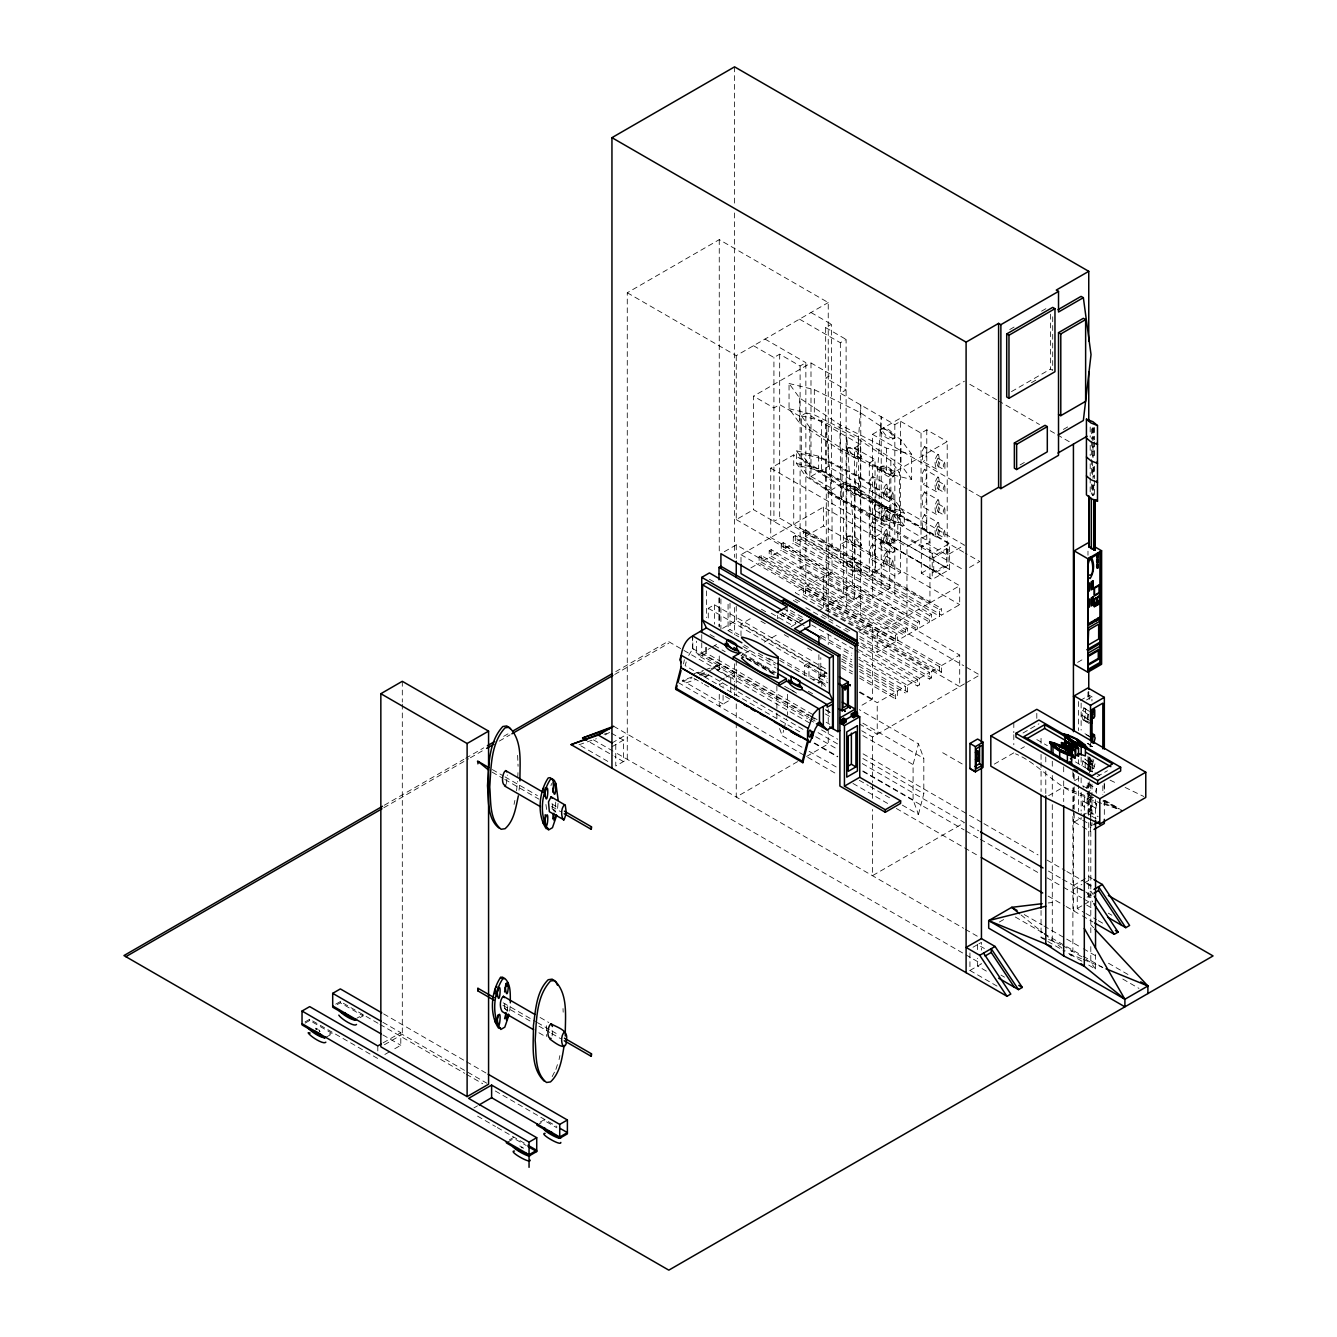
<?xml version="1.0" encoding="UTF-8"?>
<svg xmlns="http://www.w3.org/2000/svg" width="1337" height="1337" viewBox="0 0 1337 1337"><rect width="100%" height="100%" fill="white"/><g stroke="black" fill="none" stroke-linecap="round" stroke-linejoin="round"><path stroke-width="0.75" stroke-dasharray="5 3.75" d="M517.77 777.649L518.071 770.012M555.757 802.083L554.855 811.943M558.03 803.387L557.312 811.626M684.36 659.776L683.508 663.921M516.533 790.785L517.62 781.46M519.023 790.234L519.892 782.763M507.174 1011.407L507.943 1004.889M509.648 1011.09L510.216 1006.193M1089.287 723.601L1082.485 719.39L1081.917 715.262L1083.839 707.841L1089.287 710.983M1083.839 720.459L1085.744 713.039L1085.193 708.911L1083.839 707.841M1081.917 765.7L1083.839 758.28L1092.613 764.948L1092.613 771.934L1085.193 768.274L1085.193 759.349M1090.491 722.715L1082.485 719.39L1087.934 722.532L1087.934 713.624L1082.485 710.465M1087.783 718.17L1088.218 714.409M1090.19 757.778L1090.591 760.686L1095.137 763.31L1093.783 768.541L1088.285 765.165L1089.237 757.026M1091.193 741.417L1089.287 748.82M1089.237 765.917L1090.591 760.686M1090.641 771.416L1090.641 762.491L1089.287 761.438L1087.934 764.062L1087.365 768.842L1090.056 769.911L1091.56 764.112L1085.193 759.065M1093.783 759.65L1092.429 764.881L1093.783 768.541M514.06 804.389L514.879 800.428M504.433 1008.365L505.035 1000.711M550.961 785.688L551.512 783.515M552.114 808.885L552.716 801.231M546.599 1025.746L546.599 1036.459M552.114 1035.891L552.716 1028.237M559.05 1059.572L559.869 1055.628M319.51 1031.729L319.092 1030.025M801.949 747.199L782.245 735.818L783.699 730.152M784.184 728.264L786.624 718.838M902.325 805.141L918.452 814.45L913.087 799.894L913.087 764.58L918.452 743.84L859.307 709.68M918.452 814.45L923.817 793.71L923.817 758.397L918.452 743.84M846.722 449.316L846.956 448.463C852.321 444.753 859.841 451.321 861.496 456.502L861.262 457.354C855.897 461.081 848.377 454.496 846.722 449.316L848.778 447.277M846.722 487.136L846.956 486.3C852.321 482.573 859.841 489.158 861.496 494.339L861.262 495.191C855.897 498.902 848.377 492.334 846.722 487.136L848.778 485.114M847.641 447.945L851.769 448.563L856.933 451.939L860.109 456.067L859.424 458.541M846.722 537.591L846.956 536.739C852.321 533.028 859.841 539.596 861.496 544.794L861.262 545.63C855.897 549.357 848.377 542.772 846.722 537.591L848.778 535.552M847.641 485.782L851.769 486.401L856.933 489.76L860.109 493.888L859.424 496.378M880.064 430.063L880.298 429.21C885.679 425.5 893.183 432.068 894.837 437.266L894.603 438.101C889.239 441.828 881.718 435.244 880.064 430.063L882.136 428.024M846.722 562.81L846.956 561.958C852.321 558.248 859.841 564.832 861.496 570.013L861.262 570.849C855.897 574.576 848.377 567.991 846.722 562.81L848.778 560.771M825.564 686.399L821.486 682.739L818.829 677.642L824.645 673.163L826.884 673.063M880.064 467.883L880.298 467.048C885.679 463.321 893.183 469.905 894.837 475.086L894.603 475.939C889.239 479.649 881.718 473.081 880.064 467.883L882.136 465.861M847.641 536.221L851.769 536.839L856.933 540.215L860.109 544.343L859.424 546.816M880.983 428.692L885.111 429.311L890.275 432.687L893.45 436.815L892.782 439.288M847.641 561.44L851.769 562.075L856.933 565.434L860.109 569.562L859.424 572.035M880.983 466.529L885.111 467.148L890.275 470.507L893.45 474.635L892.782 477.125M880.064 543.557L880.298 542.705C885.679 538.995 893.183 545.58 894.837 550.76L894.603 551.596C889.239 555.323 881.718 548.738 880.064 543.557L882.136 541.535M880.983 542.187L885.111 542.822L890.275 546.181L893.45 550.309L892.782 552.783M686.249 661.932L685.129 665.642L802.902 733.629M506.238 784.15L507.308 775.025M555.891 1069.416L558.415 1061.545M688.689 655.464L692.8 648.595L692.8 637.782M552.181 1076.603L554.955 1071.221M1087.883 762.257L1092.613 764.948L1089.287 762.792L1087.783 768.608L1090.056 769.911M1089.287 772.686L1090.791 766.87L1089.287 762.792M1096.407 793.326L1096.591 788.73L1087.332 783.348L1086.764 788.162L1087.867 786.039L1087.332 783.348M506.472 1010.337L507.96 1010.789M1087.332 798.089L1086.948 803.069L1087.332 798.089L1096.758 803.788L1096.022 808.3L1082.469 800.896L1082.285 805.509L1091.56 810.89L1092.112 806.061L1091.025 808.183L1091.56 810.89M813.013 680.048L815.353 679.146L819.431 680.182L827.402 685.764M824.645 673.163L823.742 676.472L826.884 680.884M615.772 744.559L615.772 765.984L627.27 759.349L627.27 292.753L719.256 239.641L828.238 302.563L828.238 466.496L964.445 545.145L947.198 555.106L926.775 543.307L921.026 546.616L825.664 491.565L825.664 327.632L831.413 324.306L831.413 488.256L825.664 491.565M627.27 292.753L736.252 355.659L828.238 302.563M753.5 345.715L773.922 357.497L779.672 354.188L800.111 365.987L805.86 362.661L805.86 583.35M799.493 319.159L840.355 342.74L846.104 339.431L846.104 541.201L900.586 572.654L900.586 421.322L894.837 424.648L840.355 393.195L846.104 389.869L825.664 378.07L831.413 374.761L810.991 362.962L753.5 396.153L753.5 509.648L889.707 588.297L889.707 474.802L947.198 441.594L947.198 555.106M1009.736 329.554L1015.05 326.495M1041.573 311.17L1046.888 308.112M826.283 595.149L826.283 424.899L832.032 503.548L832.032 572.921L770.747 537.524L770.747 468.167L793.743 454.881L929.95 533.53L929.95 602.887L875.468 571.434L875.468 502.077L881.217 416.776L881.217 587.027M889.707 588.297L872.459 598.257L872.459 434.308L964.445 381.195M860.343 595.901L854.594 599.21L854.594 447.878L860.343 444.569L860.343 614.803M736.252 355.659L736.252 519.608L753.5 509.648M810.991 362.962L810.991 476.457L828.238 466.496M860.343 457.17L861.496 456.502M893.684 437.918L894.837 437.266M869.284 463.003L875.033 459.677L875.033 573.172L869.284 576.498L869.284 463.003L889.707 474.802M900.586 421.322L921.026 433.121L926.775 429.812L947.198 441.594M875.033 573.172L779.672 518.121L773.922 521.447L773.922 357.497M724.32 551.713L736.252 544.827L872.459 623.477L872.459 699.134L858.839 707.006M828.238 611.427L828.238 491.715L843.563 482.874L963.643 552.198M1011.507 391.591L1050.431 369.112L1052.704 370.433L1052.704 313.476M1031.462 382.683L1038.548 378.605M740.999 562.259L740.999 554.688L823.475 507.074L959.699 585.723L959.699 604.642L941.566 615.104L805.359 536.455L805.359 529.903L803.353 531.056L803.353 537.608L939.577 616.257L939.577 609.689L803.353 531.056M860.343 495.008L861.496 494.339M893.684 475.755L894.837 475.086M759.132 556.593L895.339 635.225L895.339 641.793L759.132 563.144L759.132 556.593L761.121 555.44L897.344 634.072L897.344 640.64L905.4 635.977L905.4 629.426L769.193 550.777L769.193 557.328L905.4 635.977M769.193 550.777L771.182 549.624L907.405 628.273L907.405 634.824L917.466 629.025L917.466 622.457L781.243 543.825L781.243 550.376L917.466 629.025M781.243 543.825L783.231 542.672L919.455 621.321L919.455 627.872L929.516 622.056L929.516 615.505L793.292 536.856L793.292 543.424L929.516 622.056M793.292 536.856L795.298 535.702L931.505 614.351L931.505 620.903L939.577 616.257M750.893 567.907L759.132 563.144M761.121 555.44L761.121 561.991L769.193 557.328M771.182 549.624L771.182 556.192L781.243 550.376M783.231 542.672L783.231 549.223L793.292 543.424M795.298 535.702L795.298 542.27L803.353 537.608M805.359 536.455L823.475 525.993L959.699 604.642M708.276 617.978L708.276 608.268L714.393 604.725L826.918 669.687M384.321 805.242L463.872 759.316M465.677 758.28L483.76 747.834M503.648 736.353L509.079 733.228M615.755 671.625L668.182 641.359L810.723 723.651M383.803 807.749L468.585 758.798M470.39 757.761L484.813 749.422M499.253 741.099L510.065 734.849M614.702 674.45L668.818 643.197M800.111 365.987L800.111 567.757L805.86 564.431M846.104 541.201L840.355 544.527L860.777 556.309L855.028 559.635L793.743 524.254L793.743 454.881M897.796 513.592L894.837 515.297L881.217 507.425L875.468 510.751L929.95 542.204L921.327 547.184L921.327 573.189L932.223 579.489L949.554 569.478L949.554 543.474L897.796 513.592L897.796 539.563L949.554 569.478L897.796 539.563L889.088 544.594L940.847 574.509L875.468 536.722L881.217 533.396L894.837 541.268M860.343 545.446L861.496 544.794M1063.35 429.444L1070.436 425.35M722.615 628.357L736.252 620.485L827.653 673.263M728.08 604.274L728.08 630.646L730.002 629.543L738.893 634.691M740.999 635.877L740.999 624.061L752.53 617.393M939.577 666.695L803.353 588.046L795.298 592.709L931.505 671.358L939.577 666.695L939.577 673.246L941.566 672.11L941.566 665.542L805.359 586.91L805.359 593.461L941.566 672.11M805.359 586.91L823.475 576.431L959.699 655.08L959.699 686.6L823.475 607.967L823.475 576.431M826.283 576.23L832.032 572.921M1019.997 464.975L1025.362 461.883M886.882 543.708L888.035 543.039M701.758 642.796L701.758 653.024L710.465 647.994M712.203 646.991L717.434 643.966M803.353 588.046L803.353 594.614L805.359 593.461M692.616 635.877L692.616 648.495L700.287 656.668L706.421 653.125L813.631 715.028M886.882 551.279L893.918 552.114M860.343 570.665L861.496 570.013M893.684 551.412L894.837 550.76M801.08 621.087L787.109 613.031L777.532 618.563L777.532 615.404M770.747 468.167L906.954 546.8L929.95 533.53M787.109 618.062L789.031 616.959M846.722 588.029L852.471 584.704L906.954 616.173L906.954 546.8M875.468 571.434L881.217 568.108L894.837 575.98L900.586 572.654M709.462 670.94L720.961 664.305L734.581 672.177L726.075 677.09M749.957 650.4L740.999 655.581L775.059 675.235M764.313 642.128L778.652 633.838M791.203 626.602L805.542 618.312M818.094 611.076L843.563 596.369L963.643 665.692M605.226 734.915L609.822 732.258L604.023 734.28M705.635 676.94L708.192 675.469M711.301 668.55L717.133 666.511L717.133 670.305L720.777 668.199M921.327 547.184L932.223 553.468L949.554 543.474M948.033 549.373L946.663 548.588L932.39 556.827L933.761 557.613L948.033 549.373L948.033 565.334L933.761 573.59L932.39 572.788L946.663 564.548L948.033 565.334M611.945 742.988L627.27 734.13M724.37 678.076L719.256 681.018L719.256 684.811L723.083 682.589L723.083 686.483M611.945 746.765L627.27 737.907M717.133 670.305L730.754 678.16L734.581 675.954M921.327 573.189L929.95 568.208M858.839 631.331L872.459 623.477M969.559 567.406L979.787 561.507L965.448 553.234M804.389 675.486L804.389 665.425L808.969 662.784L826.517 672.912M740.999 554.688L877.222 633.337L959.699 585.723M895.339 635.225L897.344 634.072M905.4 629.426L907.405 628.273M917.466 622.457L919.455 621.321M929.516 615.505L931.505 614.351M939.577 609.689L941.566 608.552L941.566 615.104M779.722 660.461L818.896 683.073L820.801 681.97L820.801 657.62M861.078 642.947L877.222 652.255L895.339 641.793M305.087 1021.886L309.699 1019.229L377.803 1058.553M335.754 1004.171L340.35 1001.53L378.187 1023.373M305.087 1023.139L309.699 1020.482L332.395 1033.601L332.395 1032.331L329.32 1034.103M337.292 1004.555L340.35 1002.783L363.062 1015.886L363.062 1014.633L356.929 1018.176M859.29 692.349L877.222 702.694L895.339 692.232L895.339 698.783L897.344 697.647L897.344 691.079L859.691 669.352M897.344 691.079L905.4 686.416L905.4 692.984L907.405 691.831L907.405 685.279L859.006 657.336M907.405 685.279L917.466 679.463L917.466 686.015L919.455 684.878L919.455 678.31L860.309 644.167M919.455 678.31L929.516 672.511L929.516 679.062L931.505 677.909L931.505 671.358M941.566 665.542L959.699 655.08M797.571 761.639L736.252 797.053L736.252 722.515M806.595 756.441L828.238 743.94L828.238 727.378M326.261 1037.128L332.395 1033.601M359.987 1017.658L363.062 1015.886M861.713 730.754L872.459 736.971L964.445 683.859M966.15 682.873L979.787 675.018L965.448 666.728M383.101 1042.877L400.799 1032.665L400.799 1045.267L391.958 1050.381M384.421 1044.732L402.303 1034.42L486.768 1083.187M384.872 1054.458L390.187 1051.4M1077.639 662.367L1084.541 658.389M1023.006 733.01L1038.933 723.818M1080.212 700.488L1089.22 695.29L1095.053 698.649M1086.53 699.986L1091.945 696.861L1091.945 701.006M994.344 764.095L1013.814 752.848M1020.883 748.77L1024.426 746.731M473.916 1107.905L477.459 1105.866M1048.643 795.665L1063.7 786.975L1092.279 798.456M1074.564 780.691L1079.577 777.8M1097.125 776.663L1107.471 770.697M509.414 1139.843L514.01 1137.185L514.01 1138.456L526.243 1145.508M540.081 1122.144L544.677 1119.487L544.677 1120.757L556.911 1127.81M507.876 1141.999L514.01 1138.456M537.006 1125.169L544.677 1120.757M1082.017 815.704L1089.22 811.542L1098.162 816.706M1074.196 786.858L1074.196 822.004L1081.081 818.01M1088.335 815.202L1091.945 813.113M999.307 922.062L1004.605 918.987M1073.427 885.495L1085.343 878.61M973.002 947.248L977.598 944.607L984.416 948.535M978.885 943.855L981.442 942.384L981.442 950.189M1073.427 889.272L1081.85 884.409M1084.925 882.637L1088.753 880.431M1087.048 897.144L1090.875 894.938L1093.081 898.247M969.943 952.93L969.943 970.461L981.442 963.827L614.836 752.163M1081.85 905.851L1073.427 910.714L1073.427 810.657M1084.925 904.079L1088.753 901.873L1088.753 818.344M693.719 673.798L703.446 670.405M705.401 669.737L720.961 664.305M697.68 673.296L703.513 671.258M691.948 677.04L682.221 680.433L723.083 704.031L723.083 694.287M699.736 674.333L705.585 672.294M682.288 681.302L692.014 677.909M699.803 675.185L705.635 673.163L751.411 699.585M701.691 675.686L707.49 673.664M686.316 682.789L695.959 679.43M703.68 676.739L709.462 674.734M578.988 744.759L596.369 738.709M893.918 438.62L886.264 435.962L881.217 429.394M860.577 457.872L852.922 455.215L847.875 448.647M893.918 476.457L886.264 473.799L881.217 467.231M860.577 495.709L852.922 493.052L847.875 486.484M860.577 546.148L852.922 543.49L847.875 536.922M860.577 571.367L852.922 568.71L847.875 562.142M820.049 675.82L825.564 676.656M924.485 446.508L921.895 451.538L922.747 461.382L937.521 469.605L939.744 462.702L938.674 454.814L924.485 446.508C927.193 450.569 927.109 458.675 923.299 461.817M938.106 454.379C934.312 457.521 934.212 465.627 936.919 469.688M937.805 458.24L936.418 461.7L936.953 465.61L944.039 469.755L944.891 468.886L944.891 462.385L937.805 458.24L938.624 462.368L937.22 465.828M944.624 462.167L943.22 465.627L944.039 469.755M872.743 476.39L871.005 478.145L869.936 483.359L871.005 491.247L885.779 499.47L888.002 492.584L886.932 484.679L872.743 476.39C875.451 480.434 875.367 488.557 871.557 491.698M924.485 469.22L921.895 474.234L922.747 484.078L937.521 492.3L939.744 485.398L938.674 477.51L924.485 469.22C927.193 473.265 927.109 481.37 923.299 484.512M886.364 484.245C882.57 487.387 882.47 495.509 885.178 499.553M938.106 477.075C934.312 480.217 934.212 488.323 936.919 492.384M886.063 488.105L884.676 491.565L885.211 495.475L892.297 499.62L893.149 498.751L893.149 492.25L886.063 488.105L886.882 492.233L885.478 495.693M937.805 480.936L936.418 484.395L936.953 488.306L944.039 492.451L944.891 491.581L944.891 485.08L937.805 480.936L938.624 485.064L937.22 488.523M892.882 492.049L891.478 495.492L892.297 499.62M944.624 484.863L943.22 488.323L944.039 492.451M872.743 499.085L871.005 500.857L869.936 506.054L871.005 513.96L885.779 522.165L888.002 515.28L886.932 507.392L872.743 499.085C875.451 503.13 875.367 511.252 871.557 514.394M924.485 491.916L921.895 496.929L922.747 506.773L937.521 514.996L939.744 508.11L938.674 500.205L924.485 491.916C927.193 495.96 927.109 504.082 923.299 507.224M886.364 506.957C882.57 510.099 882.47 518.204 885.178 522.249M938.106 499.771C934.312 502.913 934.212 511.035 936.919 515.079M886.063 510.801L884.793 513.291L885.211 518.171L892.297 522.332L893.149 521.447L893.149 514.962L886.063 510.801L886.882 514.929L885.478 518.388M937.805 503.631L936.418 507.091L936.953 511.001L944.039 515.146L944.891 514.277L944.891 507.776L937.805 503.631L938.624 507.759L937.22 511.219M892.882 514.745L891.478 518.204L892.297 522.332M944.624 507.575L943.22 511.018L944.039 515.146M872.743 521.781L871.005 523.552L869.936 528.767L871.005 536.655L885.779 544.861L888.002 537.975L886.932 530.087L872.743 521.781C875.451 525.842 875.367 533.948 871.557 537.09M924.485 514.611L921.895 519.625L922.747 529.485L937.521 537.691L939.744 530.806L938.674 522.917L924.485 514.611C927.193 518.656 927.109 526.778 923.299 529.92M886.364 529.653C882.57 532.794 882.47 540.9 885.178 544.961M938.106 522.483C934.312 525.625 934.212 533.73 936.919 537.775M886.063 533.513L884.676 536.973L885.211 540.883L892.297 545.028L893.149 544.159L893.149 537.658L886.063 533.513L886.882 537.641L885.478 541.101M937.805 526.343L936.418 529.786L936.953 533.714L944.039 537.858L944.891 536.973L944.891 530.488L937.805 526.343L938.624 530.471L937.22 533.914M892.882 537.441L891.478 540.9L892.297 545.028M944.624 530.271L943.22 533.73L944.039 537.858M872.743 544.477L871.005 546.248L869.936 551.462L871.005 559.351L885.779 567.573L888.002 560.671L886.932 552.783L872.743 544.477C875.451 548.538 875.367 556.643 871.557 559.785M886.364 552.348C882.57 555.49 882.47 563.596 885.178 567.657M886.063 556.209L884.676 559.668L885.211 563.579L892.297 567.724L893.149 566.855L893.149 560.353L886.063 556.209L886.882 560.337L885.478 563.796M892.882 560.136L891.478 563.596L892.297 567.724M554.554 810.456L555.874 812.211M1096.407 788.579L1095.504 792.122M1096.407 803.336L1096.022 808.3M1082.469 805.643L1082.853 800.679M504.601 1008.616L507.275 1009.87M1048.225 902.96L1052.286 902.475M1093.666 797.487C1061.779 796.518 1043.194 765.132 1015.518 753.834M789.047 383.485L814.317 389.635L860.694 412.899L901.004 439.672L911.65 454.262L911.65 479.482L886.381 473.348L840.004 450.068L799.693 423.294L789.047 408.704L789.047 383.485L799.693 398.075L840.004 424.848L886.381 448.129L911.65 454.262M789.047 408.704L814.317 414.854L860.694 438.118L901.004 464.892L911.65 479.482M801.331 415.807L821.536 420.72L858.621 439.321L890.86 460.73L899.366 472.396L899.366 522.834L879.161 517.92L842.076 499.319L809.838 477.911L801.331 466.245L801.331 415.807L809.838 427.472L842.076 448.881L879.161 467.482L899.366 472.396M796.417 450.803L818.662 456.201L859.457 476.674L894.921 500.222L904.28 513.057L904.28 525.675L882.036 520.277L841.24 499.804L805.776 476.239L796.417 463.404L796.417 450.803L805.776 463.638L841.24 487.186L882.036 507.659L904.28 513.057M796.417 463.404L818.662 468.802L859.457 489.292L894.921 512.84L904.28 525.675M801.331 466.245L821.536 471.159L858.621 489.76L890.86 511.169L899.366 522.834M1041.055 910.447L1041.055 937.571L1046.67 938.942M1048.542 939.393L1060.876 944.607M1101.621 803.353L1084.307 797.32L1084.307 811.893M1103.543 804.022L1122.779 810.723L1103.727 803.069M745.678 657.804L758.146 663.336L774.892 673.932M519.759 1145.976L520.728 1146.377M1087.365 743.623L1090.056 744.692L1090.491 747.935M1081.432 958.696L1068.296 953.298L1072.892 950.64L1072.892 812.946M1083.304 959.465L1102.223 967.236M315.883 1028.17L318.173 1029.373M1095.053 772.853L1100.685 775.594M1110.078 780.139L1117.598 783.783M1125.102 787.426L1143.904 796.534M1102.808 801.047L1119.153 808.969M1062.581 945.476L1084.29 958.211M316.769 1029.406L315.599 1028.822L316.819 1029.473M1103.242 800.228L1119.236 808.818M521.313 1146.661L523.686 1148.249M521.096 1147.38L522.299 1148.032M969.81 384.304L996.6 399.763M998.388 400.799L1039.484 424.514M1050.197 430.715L1055.562 433.806M1057.35 434.843L1071.639 443.082M810.991 312.507L831.413 324.306M825.664 327.632L846.104 339.431M764.998 339.063L805.86 362.661M872.459 434.308L967.152 488.974M968.924 490.01L981.442 497.23M860.343 444.569L805.86 413.1L800.111 416.425L779.672 404.626L773.922 407.952L753.5 396.153M854.594 447.878L875.033 459.677M810.991 476.457L831.413 488.256M828.238 491.715L964.445 570.364M805.359 529.903L941.566 608.552M1085.193 708.911L1090.641 712.053M795.298 542.27L931.505 620.903M1085.744 713.039L1088.468 714.61M1081.917 715.262L1087.365 718.404M1085.193 717.819L1090.641 720.977M736.252 519.608L872.459 598.257M783.231 549.223L919.455 627.872M800.111 567.757L854.594 599.21M1089.287 736.219L1083.839 733.06L1085.193 734.13M1086.546 734.915L1090.641 737.272M771.182 556.192L907.405 634.824M1087.783 743.389L1090.056 744.692M1090.34 745.394L1092.613 746.714L1087.917 744.625M761.121 561.991L897.344 640.64M803.353 594.614L939.577 673.246M1088.285 758.881L1092.83 761.505M1090.19 764.062L1094.736 766.686M859.607 632.15L929.516 672.511M1082.485 760.92L1090.491 766.168M1085.744 763.494L1093.048 768.19M1088.285 765.165L1092.83 767.789M795.298 599.26L800.662 602.369M822.171 614.786L832.934 621.003M845.469 628.24L852.638 632.384M859.808 636.512L931.505 677.909M1036.81 739.578L1047.356 745.662M1075.466 761.906L1092.613 771.934M793.292 600.413L798.674 603.522M805.843 607.667L850.65 633.537M859.607 638.702L929.516 679.062M860.109 646.356L917.466 679.463M790.401 610.374L804.74 618.647M858.521 649.682L919.455 684.878M783.031 608.419L802.752 619.8M811.709 624.964L852.939 648.763M854.727 649.799L917.466 686.015M1082.803 785.872L1090.424 790.234M798.072 622.156L781.928 612.831L799.509 623.009M799.86 623.192L805.242 626.284M821.369 635.61L851.836 653.191M779.956 613.934L795.833 623.109M779.939 613.984L796.067 623.309M821.169 637.782L851.636 655.381M858.805 659.525L905.4 686.416M1087.014 793.576L1091.544 796.2M771.182 613.182L792.691 625.599M842.878 654.578L851.836 659.759M859.006 663.887L907.405 691.831M709.412 579.239L716.582 583.367M761.388 609.237L768.558 613.382M842.678 656.768L851.636 661.932M858.805 666.077L905.4 692.984M841.775 659.007L852.521 665.208M841.575 661.18L852.321 667.397M859.49 671.542L895.339 692.232M841.775 665.559L852.521 671.776M859.691 675.904L897.344 697.647M760.92 621.187L766.302 624.279M784.217 634.64L789.599 637.732M807.515 648.077L812.896 651.186M841.575 667.748L852.321 673.948M859.49 678.093L895.339 698.783M1096.156 818.745L1087.984 814.032L1087.984 791.287M1078.407 817.793L1081.132 819.364L1081.132 813.13M1082.686 820.25L1092.028 825.648L1092.028 819.414M859.925 691.897L872.459 699.134M740.999 624.061L827.035 673.731M708.276 608.268L827.921 677.358M804.389 665.425L827.202 678.594M1074.196 822.004L1080.731 825.781M1082.368 826.717L1090.541 831.43L1090.541 819.029M818.829 677.642L827.921 682.873M779.855 658.322L820.801 681.97M942.702 752.714L964.829 765.483M728.08 630.646L738.759 636.813M768.708 658.272L775.861 662.4M744.091 644.935L751.26 649.08M758.43 653.208L776.346 663.57M742.971 646.456L775.126 665.007M743.957 649.565L776.112 668.132M710.047 634.523L717.2 638.651M742.202 653.091L776.128 672.678M808.283 691.229L815.42 695.357M862.883 723.217L923.817 758.397M742.419 654.378L774.691 672.996M746.247 657.988L775.945 675.135M859.29 723.885L877.222 734.23L877.222 702.694M714.426 645.504L725.172 651.721M789.699 688.973L796.869 693.118M825.547 709.663L830.929 712.771M784.635 686.265L797.186 693.502M825.865 710.064L831.246 713.173M825.263 713.891L830.645 716.983M862.9 735.617L913.087 764.58M826.149 722.247L829.725 724.303M701.758 653.024L811.676 716.482M813.481 717.518L817.074 719.607M1088.753 876.637L1092.162 878.61M692.616 648.495L808.768 715.562M810.556 716.582L817.692 720.71M809.019 717.568L696.443 652.59L696.443 641.225M810.807 718.604L816.172 721.696M700.287 656.668L807.498 718.571M809.286 719.607L814.634 722.699M821.553 729.902L837.781 739.277M863.05 753.851L967.687 814.266M969.492 815.303L982.127 822.606M983.932 823.642L1038.047 854.895M1047.072 860.092L1065.121 870.521M1066.926 871.557L1084.959 881.969M1086.764 883.022L1092.179 886.147M1086.63 883.623L1093.432 887.551M818.077 732.643L837.798 744.04M862.883 758.514L923.817 793.71M1084.073 890.994L1077.254 887.066L1077.254 908.508L1084.257 912.553M1085.761 891.98L1090.875 894.938M753.199 700.621L803.219 729.501M815.72 736.72L837.196 749.104M862.281 763.594L964.445 822.589L872.459 875.685L872.459 809.437M969.81 825.681L978.734 830.829M1048.409 871.056L1060.909 878.275M1062.698 879.311L1085.343 892.381M814.517 742.988L837.814 756.441M862.9 770.931L913.087 799.894M814.099 743.288L837.58 756.859M862.883 771.466L964.077 829.876M965.882 830.929L978.534 838.232M980.339 839.268L1038.164 872.66M1047.189 877.874L1061.645 886.214M1063.45 887.267L1081.533 897.695M1083.338 898.731L1088.753 901.873M1108.289 913.154L1111.849 915.21M693.97 678.377L702.727 683.424M704.482 684.444L709.746 687.469M725.506 696.577L730.754 699.602L719.256 706.237L719.256 692.599M1086.68 905.099L1093.683 909.143M809.119 751.327L837.798 767.889M859.307 780.307L868.265 785.487M870.069 786.524L891.578 798.941M1086.012 913.555L1096.524 919.622M1098.279 920.641L1103.526 923.666M678.394 682.655L805.994 756.324M807.799 757.36L836.711 774.056M852.973 783.449L889.105 804.306M896.342 808.484L979.453 856.465M1048.124 896.108L1064.386 905.5M1066.191 906.553L1080.53 914.826M1082.302 915.845L1092.964 921.995M1024.226 914.575L1042.158 924.937M1043.946 925.973L1081.583 947.699M1083.371 948.735L1097.71 957.008M1108.473 963.225L1129.982 975.642M1015.268 916.981L1042.158 932.491M1043.946 933.527L1081.583 955.27M1083.371 956.289L1103.092 967.687M1122.813 979.068L1138.94 988.377M1041.055 937.571L1046.152 940.513M1047.857 941.499L1064.887 951.326M1081.917 961.169L1068.296 953.298L1071.505 955.905M1088.719 965.097L1095.538 969.024L1095.538 954.568M613.65 726.258L963.576 928.296M965.364 929.315L977.865 936.535M611.527 733.244L623.443 740.13L623.443 761.572L614.686 756.508M593.511 739.862L613.065 751.143M1000.978 975.108L1004.538 977.163M590.169 742.353L612.931 755.505M986.355 971.097L977.598 966.033L977.598 958.245M580.743 745.762L610.524 762.959M969.943 970.461L997.954 986.639M492.35 769.577L503.163 775.828M504.968 776.864L537.39 795.582M551.813 803.905L559.016 808.066M492.15 772.134L502.963 778.368M504.768 779.421L538.995 799.175M551.613 806.462L560.621 811.659M552.682 809.086L554.955 810.406M540.081 1017.474L548.805 1022.504M503.163 1002.817L535.602 1021.535M537.39 1022.588L550.008 1029.858M551.813 1030.911L559.016 1035.072M502.963 1005.374L531.792 1022.02M538.995 1026.181L549.808 1032.415M551.613 1033.451L560.621 1038.648M538.895 1032.766L545.88 1036.81M383.602 1013.881L464.674 1060.692M466.479 1061.728L486.3 1073.176M382.867 1022.304L400.799 1032.665M379.992 1024.409L464.674 1073.293M466.479 1074.346L482.69 1083.705M495.308 1090.992L556.911 1126.539M382.867 1034.922L400.799 1045.267M477.576 1116.144L495.492 1126.506M497.28 1127.526L526.243 1144.255M1104.964 800.345L1119.219 808.651M888.035 550.61L883.205 546.716L881.217 542.889M1085.928 959.297L1090.808 962.54L1095.538 969.024M319.125 1030.76L320.145 1031.445M505.002 1008.566L505.687 1009.468M1021.05 914.943L1042.91 932.691M1044.481 933.961L1065.088 950.707M1090.808 924.703L1093.599 927.694M1093.148 894.553L1090.875 891.144L1087.048 893.367L1092.713 901.89M553.05 809.386L553.618 810.907M1083.054 786.006L1083.405 787.326M779.555 728.531L782.245 735.818M546.599 809.453L545.914 804.49M563.027 1008.549L563.178 1012.193M517.62 755.355L518.071 766.285M1104.329 784.184L1104.329 792.457M1104.329 800.729L1104.329 817.275M1104.212 783.064L1104.212 792.523M1102.858 785.738L1102.841 794.496M1095.538 799.593L1095.538 818.177M1094.602 427.472L1094.602 439.739M1094.602 441.795L1094.602 458.156M1094.602 466.329L1094.602 478.596M1094.602 480.651L1094.602 497.013M1093.733 427.974L1093.733 440.241M1093.733 442.296L1093.733 458.658M1093.733 466.83L1093.733 477.058M1093.733 485.231L1093.733 495.459M1092.997 427.439L1092.997 438.787M1092.997 446.357L1092.997 457.705M1092.997 467.165L1092.997 478.512M1092.997 484.178L1092.997 495.542M1092.58 428.141L1092.58 440.408M1092.58 442.463L1092.58 458.825M1092.58 460.864L1092.58 477.225M1092.58 485.398L1092.58 495.626M1091.945 759.149L1092.028 771.666M1091.945 784.05L1092.028 790.351M1091.945 792.356L1092.028 817.342M1091.343 428.843L1091.343 439.071M1091.343 441.126L1091.343 457.488M1091.343 459.527L1091.343 475.888M1091.343 484.061L1091.343 494.289M1090.808 797.721L1090.808 820.617M1090.808 822.706L1090.808 934.663M1090.808 946.613L1090.808 962.54M1090.541 759.082L1090.541 771.482M1090.541 783.883L1090.591 788.446M1090.541 796.3L1090.541 816.974M1090.19 426.971L1090.19 437.199M1090.19 445.371L1090.19 455.599M1090.19 463.789L1090.19 476.056M1090.19 478.094L1090.19 494.456M1089.22 695.29L1089.22 699.435M1089.22 757.561L1089.22 770.028M1089.237 781.644L1089.237 789.214M1089.22 790.785L1089.22 811.542M1088.753 691.346L1088.753 699.686M1088.753 757.979L1088.753 770.463M1088.753 782.964L1088.753 789.198M1088.753 791.287L1088.753 816.272M1087.984 551.162L1087.984 555.29M1087.984 692.065L1087.984 700.337M1087.984 756.14L1087.984 770.613M1087.984 783.031L1087.984 789.231M1081.132 703.095L1081.132 730.086M1081.132 757.076L1081.132 765.382M1081.132 777.833L1081.132 784.067M1081.132 792.373L1081.132 811.058M1078.407 701.524L1078.407 730.587M1078.407 759.65L1078.407 763.811M1078.407 776.262L1078.407 788.713M1078.407 790.802L1078.407 811.559M1074.196 774.457L1074.196 784.786M1073.427 773.254L1073.427 779.488M1073.427 787.794L1073.427 808.584M1072.892 771.566L1072.892 779.638M1072.892 787.911L1072.892 810.874M1063.7 766.786L1063.7 772.853M1063.7 780.908L1063.7 801.565M1052.286 761.221L1052.286 767.271M1052.286 775.477L1052.286 796.3M1052.286 804.623L1052.286 940.295M1050.431 314.195L1050.431 369.112M1045.785 756.909L1045.785 762.959M1045.785 771.031L1045.785 793.81M1041.055 738.325L1041.055 744.375M1041.055 754.452L1041.055 760.519M1041.055 762.525L1041.055 791.537M1036.81 713.356L1036.81 719.406M1013.814 722.582L1013.814 732.676M1013.814 734.698L1013.814 744.793M977.598 944.607L977.598 950.44M946.663 548.588L946.663 564.548M933.761 557.613L933.761 573.59M932.223 553.468L932.223 579.489M926.775 429.812L926.775 543.307M921.026 433.121L921.026 546.616M901.004 439.672L901.004 464.892M894.921 500.222L894.921 512.84M894.837 424.648L894.837 594.898M890.86 460.73L890.86 511.169M886.381 448.129L886.381 473.348M882.036 507.659L882.036 520.277M879.161 467.482L879.161 517.92M877.222 633.337L877.222 652.255M872.459 736.971L872.459 782.513M872.459 784.585L872.459 799.075M860.777 575.228L860.777 404.994L855.028 490.278L855.028 559.635M859.457 476.674L859.457 489.292M858.621 439.321L858.621 489.76M852.471 584.704L852.471 515.347L846.722 436.698L846.722 606.948M843.563 482.874L843.563 596.369M842.076 448.881L842.076 499.319M841.24 487.186L841.24 499.804M840.355 342.74L840.355 563.429M840.004 424.848L840.004 450.068M828.238 613.499L828.238 619.716M828.238 634.206L828.238 644.551M828.238 708.744L828.238 725.306M823.475 507.074L823.475 525.993M821.787 681.369L821.787 686.416M821.536 420.72L821.536 471.159M820.801 635.309L820.801 639.37M818.896 654.679L818.896 683.073M818.662 456.201L818.662 468.802M814.317 389.635L814.317 414.854M809.838 427.472L809.838 477.911M808.969 662.784L808.969 678.878M799.693 398.075L799.693 423.294M787.61 694.287L787.61 715.061M787.109 606.714L787.109 613.031M779.672 354.188L779.672 518.121M776.881 685.948L776.881 710.866M776.881 712.939L776.881 719.172M763.711 665.559L763.711 668.082M736.252 544.827L736.252 559.15M736.252 606.179L736.252 620.485M736.252 660.394L736.252 683.174M736.252 685.246L736.252 695.591M736.252 703.88L736.252 720.442M734.581 66.85L734.581 204.611M734.581 212.967L734.581 557.362M734.581 607.466L734.581 634.607M734.581 663.82L734.581 681.803M734.581 683.742L734.581 695.441M730.754 678.16L730.754 697.663M730.002 603.171L730.002 629.543M720.91 599.009L720.91 629.343M719.256 239.641L719.256 551.947M719.256 597.739L719.256 626.886M719.256 656.032L719.256 672.695M719.005 598.023L719.005 626.401M714.393 604.725L714.393 624.128M706.421 590.87L706.421 617.61M706.421 647.309L706.421 653.125M705.652 647.375L705.652 653.559M701.758 634.607L701.758 640.757M402.303 681.302L402.303 702.075M402.303 704.164L402.303 1034.42M377.803 1045.935L377.803 1051.333M340.35 1001.53L340.35 1002.783M309.699 1019.229L309.699 1020.482M881.451 516.817L882.136 520.093L886.264 524.238L891.428 526.845L894.603 526.377L893.918 523.118L889.79 518.973L884.626 516.366L881.451 516.817M821.536 458.541L801.331 453.627L809.838 465.293L842.076 486.701L879.161 505.319L899.366 510.233L890.86 498.567L858.621 477.159L821.536 458.541"/><path stroke-width="1.5" d="M506.138 1012.777L504.601 1018.71M508.411 1014.098L506.472 1020.081L505.553 1013.229M510.35 1002.867C510.099 994.795 511.352 984.316 504.801 978.433L502.812 978.717C493.57 992.539 491.314 1015.518 500.823 1029.457L504.801 1027.167L509.046 1014.699M519.959 780.858C519.658 763.277 523.101 740.364 509.046 727.244L505.085 727.813C490.662 743.389 491.13 767.137 489.743 787.109C491.063 801.097 489.125 819.481 501.108 829.274L505.085 828.706C514.294 820.5 515.815 807.214 518.355 795.816M553.819 813.314L552.682 818.846M556.092 814.617L554.153 820.6L553.217 813.748M565.3 1035.974C564.983 1017.825 568.893 994.11 554.454 980.456L550.493 981.024C536.07 996.6 536.538 1020.348 535.151 1040.32C536.471 1054.308 534.533 1072.692 546.515 1082.485L550.493 1081.917C560.404 1072.675 562.008 1057.985 564.197 1045.3M845.686 687.485C843.864 691.028 845.051 682.422 845.836 686.549M846.388 686.717L846.421 685.731M1096.674 560.571L1096.674 561.958M1096.641 566.637L1096.758 565.233M1097.878 552.883L1098.178 556.393M1098.279 560.337L1096.892 565.401M542.672 791.688L543.39 788.212M976.779 753.283L976.779 760.419L977.865 761.271L978.935 752.029L976.495 750.391L975.408 752.497L976.779 753.283L977.865 751.177M1087.666 567.022C1091.31 544.644 1096.607 579.974 1088.318 574.609M1096.758 554.504L1098.112 559.852M1096.758 559.869C1097.761 561.757 1098.613 572.554 1096.791 566.554M1092.797 717.417L1093.783 718.186L1094.752 716.298L1094.752 709.88L1093.783 709.111L1091.56 723.551M495.392 988.661L494.991 993.775M556.727 815.236L552.465 827.687L548.504 829.993C538.978 816.055 541.234 793.058 550.493 779.254L552.465 778.97L554.32 780.424L555.908 783.515L558.147 800.044M692.8 635.977C682.204 641.075 679.564 657.069 681.302 667.848L807.715 740.247L808.25 741.717M706.421 627.905L702.593 620.101L702.593 584.854L829.458 658.105L829.458 693.351L833.302 701.156L817.392 709.663L813.247 714.192L807.548 730.47L807.548 739.394L809.904 742.486L815.369 728.615L819.481 721.746L819.481 709.128L692.616 635.877L706.421 627.905L729.651 641.309M846.271 687.703L844.984 690.193L844.132 687.051M1096.892 553.869L1097.125 557.546L1097.944 556.727M1098.045 556.209L1096.992 559.518M1098.546 617.878L1097.928 620.134M308.128 1027.785C310.669 1031.796 323.838 1039.919 325.844 1037.128M308.128 1032.832C310.669 1036.843 323.838 1044.949 325.844 1042.175M321.799 1035.456C319.844 1036.008 311.32 1031.145 313.66 1030.543M338.796 1010.087C341.336 1014.098 354.506 1022.203 356.511 1019.429M338.796 1015.134C341.336 1019.145 354.506 1027.251 356.511 1024.476M343.325 1012.711L352.416 1017.958M512.455 1145.759C512.773 1149.018 534.198 1160.466 529.034 1154.082M556.777 1135.715C554.822 1136.266 546.298 1131.42 548.655 1130.801M727.996 643.999C717.986 641.76 745.144 656.484 736.403 648.629M727.328 639.504C731.072 644.518 743.69 647.843 730.336 640.456C719.206 638.334 735.868 653.893 735.851 648.829M725.189 643.314C724.504 649.581 734.531 652.657 738.876 653.392M778.218 657.252L778.05 658.071C764.563 655.364 751.394 647.476 741.55 637.916L741.717 637.097C755.188 639.821 768.357 647.71 778.218 657.252L778.05 678.26C764.563 675.536 751.394 667.648 741.55 658.088L743.138 657.186M791.42 680.617C781.243 678.929 811.609 693.836 798.306 684.243M791.069 676.305L799.844 681.151L791.069 676.305L791.287 681.887L799.793 686.382L799.041 685.346M808.283 741.584L802.835 762.692L676.154 689.541L675.603 688.07L681.068 666.979M676.154 689.541L677.14 685.731M678.126 681.92L681.085 670.489M802.835 762.692L802.3 761.221L807.749 740.113M1099.933 593.143L1099.933 595.333M544.911 796.067L545.229 787.944M544.911 822.823L545.229 814.701M810.707 735.785C808.367 741.233 807.749 727.813 810.707 730.437M1087.766 561.456L1089.237 557.813M1096.992 554.17L1097.644 553.217L1098.112 554.504M1096.992 564.882C1098.864 561.44 1098.011 571.417 1096.825 567.105M1098.128 618.145L1097.343 620.101M552.682 792.089L553.769 787.894L553.05 782.63M495.709 987.675L496.879 986.505M496.879 996.249L497.799 988.327M496.879 1023.006L497.799 1015.067M1097.125 559.083L1098.045 559.367M1093.783 743.322L1095.137 738.091L1093.783 734.431L1092.429 739.645L1093.048 742.954L1091.193 741.417M477.844 763.795C479.582 762.224 471.811 756.391 488.557 770.045M505.67 785.22C501.007 785.855 501.96 772.753 505.67 770.613L543.424 792.406M681.252 662.617L679.798 659.793L681.252 655.297L807.983 728.381M591.455 826.801L591.255 829.341L591.455 826.801L564.431 811.191M477.844 990.784L477.844 988.26L477.744 990.801L493.955 1000.16M504.367 978.584L502.528 977.13L500.539 977.414C491.297 991.218 489.041 1014.215 498.551 1028.136L500.539 1027.852M504.601 991.954L505.938 983.631M551.078 1038.431C546.415 1039.066 547.368 1025.964 551.078 1023.824C557.546 1027.702 568.927 1030.192 566.336 1040.019C567.122 1052.704 555.54 1043.094 549.891 1039.133M591.455 1053.79L591.255 1056.347L591.455 1053.79L564.431 1038.18M611.945 768.207L611.945 137.661L734.581 66.85L1088.753 271.327L1088.753 341.002M611.945 137.661L966.099 342.138L998.605 323.37L1000.878 324.674L1058.52 291.399L1058.52 312.022L1083.354 297.683L1091.025 354.606L1083.354 420.503L1058.52 434.843M1088.753 271.327L1056.247 290.096L1058.52 291.399M380.844 693.702L402.303 681.302L488.573 731.122L488.573 1084.223L467.114 1096.607L380.844 1046.804L380.844 693.702L467.114 743.506L488.573 731.122M1006.711 333.932L1052.704 307.376L1054.96 308.68L1054.96 371.736L1008.967 398.292L1006.711 396.989L1006.711 333.932L1008.967 335.236L1054.96 308.68M1058.018 309.683L1081.081 296.363L1083.354 297.683M981.442 742.904L981.442 497.23L998.605 487.303L1000.878 488.623L1058.52 455.349L1058.52 332.646L1083.354 318.306L1085.627 319.61L1085.627 401.334L1060.793 415.673L1058.52 414.353M1058.52 332.646L1060.793 333.949L1085.627 319.61M701.758 632.568L701.758 577.35L709.412 572.921L778.167 612.898M719.005 579.79L719.005 567.389L720.91 566.286L857.134 644.935L855.212 646.038L809.804 619.833L794.479 628.674L839.887 654.896L839.887 786.039L885.295 812.261L900.62 803.403L900.62 800.88L859.758 777.298L844.432 786.139L844.432 725.607L859.758 716.766L859.758 777.298M702.593 584.854L706.421 582.648L833.302 655.899L833.302 728.966M382.499 806.295L123.94 955.571L668.818 1270.15L1213.06 955.938L1108.406 895.523M487.37 745.745L494.606 741.567M512.689 731.138L612.145 673.714M1014.365 442.998L1045.033 425.3L1047.306 426.603L1047.306 451.822L1016.638 469.538L1014.365 468.217L1014.365 442.998L1016.638 444.319L1047.306 426.603M125.845 956.674L381.998 808.785M486.618 748.386L493.838 744.224M511.87 733.812L612.898 675.486M777.532 612.246L787.109 606.714L719.005 567.389M1057.968 453.042L1087.048 436.246M983.564 953.114L1010.805 994.059L1006.978 996.266L571.083 744.609L602.151 732.91M586.659 740.33L582.581 737.974L613.65 726.258L598.324 735.116L571.083 744.609M733.344 659.392L733.344 656.868L741.016 652.439M799.593 632.033L809.804 626.134L809.804 619.833M778.752 683.09L786.423 678.661L786.423 681.185L778.752 685.614L778.752 683.09L733.344 656.868M829.458 658.105L833.302 655.899M701.758 577.35L837.965 655.999L839.887 654.896M1094.802 546.833L1101.604 550.76L1101.604 664.255L1087.817 672.227L1074.196 664.372L1074.196 550.861L1087.984 542.906M838.65 683.541L842.21 685.614L848.343 682.071L848.343 707.29L842.21 710.833L838.65 708.76M844.7 686.717L842.995 687.703L842.995 707.825L847.574 705.184L847.574 685.062L845.853 686.065M324.724 1036.76L324.724 1038.013L302.028 1024.911L302.028 1011.039L309.699 1006.611L377.803 1045.935L381.346 1043.896M355.391 1019.061L355.391 1020.315L332.696 1007.212L332.696 993.341L340.35 988.912L381.797 1012.844M1074.196 550.861L1087.817 558.732L1101.604 550.76M1101.253 552.164L1088.168 559.702L1088.168 625.432L1101.253 617.895L1101.253 552.164L1099.883 551.379L1099.933 637.164M839.887 717.952L855.212 709.095L848.042 704.95M845.987 719.573L842.16 721.779L842.16 724.303L845.987 722.08L845.987 719.573L843.714 718.253L839.887 720.476L843.881 722.699L843.881 721.395L842.343 722.281L840.071 720.977L840.071 722.281L842.343 723.584L843.881 722.699M851.385 716.348L851.385 713.824L855.212 711.618L857.485 712.922L857.485 715.445L853.658 717.668L851.385 716.348L845.251 719.891M840.071 720.977L841.625 720.075L841.625 721.378M841.976 719.841L843.547 718.938L845.803 720.259L845.803 721.612L844.249 722.515L841.976 721.195M853.491 713.223L855.028 712.337L857.301 713.64L855.747 715.847L857.301 714.944L855.028 713.64M816.422 723.735L827.152 729.918L833.302 726.375M857.485 712.922L853.658 715.145L853.658 717.668M845.803 720.259L844.249 722.515M855.396 716.08L853.825 717L851.552 715.679L851.552 714.292L853.825 715.613L855.396 714.693L855.396 716.08L851.385 713.824M1087.683 583.885L1089.438 582.865L1089.438 590.921L1087.683 591.923M829.692 726.877L837.965 731.657L839.887 730.554M1087.683 599.979L1089.438 598.959L1089.438 606.998L1087.683 608.017M1096.373 597.957L1094.334 599.126L1094.334 606.53L1096.373 605.36M1099.499 596.152L1099.499 603.823L1097.309 605.093L1097.309 597.138L1099.499 595.867L1097.393 597.355L1097.393 604.775L1099.432 603.605M1087.649 624.162L1099.883 617.092L1101.253 617.895M846.789 766.92L851.385 764.263L855.914 766.886L855.914 731.59L848.26 736.018L848.26 771.315L855.914 766.886M1101.203 620.401L1088.218 627.905L1088.218 650.501L1101.203 642.997L1101.203 620.401L1099.85 619.616L1099.85 642.211L1086.847 649.715M1101.237 645.504L1088.184 653.058L1088.184 670.806L1101.237 663.269L1101.237 645.504L1099.883 644.718L1099.883 662.483L1088.452 669.068M1088.335 656.383L1098.362 650.601L1098.362 658.356L1088.335 664.138M969.943 743.472L977.598 739.043L983.046 742.185L983.046 767.405L975.392 771.833L969.943 768.691L969.943 743.472L975.392 746.614L983.046 742.185M990.817 735.868L1036.81 709.312L1145.776 772.234L1145.776 797.454L1099.783 824.01L1045.3 797.587L990.817 766.134L990.817 735.868L1099.783 798.774L1145.776 772.234M1073.427 696.326L1087.984 687.92L1104.329 697.362L1104.329 749.054M1086.897 747.734L1120.657 767.221L1120.657 770.998L1097.66 784.284L1015.936 737.088L1015.936 733.311L1038.933 720.025L1067.361 736.453M844.432 786.139L885.295 809.737L900.62 800.88M1066.107 737.055L1044.632 724.671L1023.958 736.603L1091.961 775.861L1112.635 763.928L1085.794 748.436M974.974 766.368L979.553 763.728L982.277 765.299L982.277 745.21L976.16 748.737L976.16 768.825L982.277 765.299M1027.401 738.392L1044.632 728.448L1066.107 740.848M1074.196 731.038L1074.196 695.892L1090.541 705.334L1104.329 697.362M537.006 1123.916L537.006 1125.169L559.718 1138.288L567.389 1133.86L567.389 1119.988L559.718 1124.417L491.615 1085.092L468.618 1098.362L536.722 1137.687L536.722 1151.558L529.051 1155.987L506.355 1142.884L506.355 1141.614M479.231 1104.847L491.615 1097.694L559.718 1137.018L567.389 1132.589L560.17 1128.428M1015.936 733.311L1097.66 780.49L1120.657 767.221M302.028 1011.039L529.051 1142.116L536.722 1137.687M1093.833 824.611L1099.231 821.486M1093.984 829.441L1104.329 823.475L1104.329 819.33M1084.307 928.463L1124.902 999.257L1124.902 1006.828L988.695 928.179L988.695 920.608L1011.691 907.338L1042.141 903.678M998.622 978.166L1018.476 989.631L1022.304 987.425L995.062 946.462L981.442 938.607L966.099 947.448L979.72 955.32L1006.978 996.266M979.72 955.32L995.062 946.462M1093.95 889.372L1102.373 884.509L1129.615 925.455L1125.787 927.677L1107.688 917.232M985.102 956.005L991.218 952.462L991.218 948.685L1018.476 989.631M1093.95 893.166L1098.546 890.509L1098.546 886.715L1125.787 927.677M1094.736 923.031L1114.289 934.312L1118.116 932.106L1094.284 896.275M1045.785 906.219L988.695 920.608L1124.902 999.257L1147.898 985.987L1094.986 929.198M582.581 737.974L609.822 728.481M1090.24 556.944L1090.942 556.844C1095.003 562.793 1094.05 572.637 1090.09 578.537L1087.766 576.715M551.078 796.819L548.504 801.849L549.34 811.693L564.114 819.915L566.336 813.013L565.267 805.125L551.078 796.819L552.114 798.189M564.699 804.69C560.905 807.832 560.805 815.938 563.512 819.999M548.22 828.388L546.231 828.673C536.722 814.734 538.978 791.755 548.22 777.95L550.209 777.666L552.047 779.103L553.635 782.195M534.833 1014.449L503.414 996.299C499.603 999.441 499.503 1007.546 502.211 1011.608L533.647 1029.741M564.699 1031.679C560.905 1034.821 560.805 1042.944 563.512 1046.988M791.069 681.352L792.022 681.469M789.148 682.422L786.423 681.185M1088.836 546.666L1095.087 550.276L1088.836 546.666L1088.753 495.643M1086.429 419.166L1092.997 421.757L1097.493 425.55L1097.493 501.225L1090.925 498.634L1086.429 494.824L1086.429 419.166L1090.925 422.96L1097.493 425.55M1095.087 550.276L1095.087 499.837L1093.733 499.553L1093.733 549.992M726.676 646.022L700.287 631.448M1063.734 733.863C1072.174 736.069 1081.098 740.263 1086.647 747.099L1086.647 748.352C1078.207 746.163 1069.282 741.968 1063.734 735.133L1063.734 733.863C1068.23 741.4 1077.221 745.377 1085.393 747.634M1066.107 745.962L1066.04 741.199L1077.455 748.536L1070.787 745.795L1064.937 740.564L1077.371 746.798L1078.558 748.419L1078.558 755.99L1075.75 755.305L1075.75 747.734L1066.107 742.185M1085.393 746.38L1076.92 739.495L1064.987 734.598L1073.461 741.483L1085.393 746.38L1085.393 755.957L1078.09 753.383M1066.04 741.951L1068.38 742.52M1065.723 737.857L1065.723 736.587L1081.917 745.946L1086.647 747.099M1061.494 745.745L1059.138 745.929L1061.494 746.497L1061.478 742.553L1073.929 748.787L1075.098 750.408L1075.098 757.979L1072.291 757.294L1072.291 749.723L1062.664 744.174M1064.804 743.639L1062.363 743.054L1067.294 747.065L1074.229 749.907L1069.299 745.896M1062.363 743.807L1069.299 746.664L1074.229 750.659L1067.294 747.818L1061.478 742.553M1066.04 741.199L1077.455 748.536M1075.75 747.734L1078.558 748.419M1049.679 741.684C1058.319 743.924 1067.444 748.219 1073.126 755.204L1073.126 756.475C1064.486 754.218 1055.361 749.923 1049.679 742.937L1049.679 741.684C1055.361 748.67 1064.486 752.965 1073.126 755.204M1051.2 752.129L1051.2 742.553L1070.469 750.776L1071.656 752.397L1071.606 763.912L1068.798 763.243M1049.679 742.937L1054.509 744.107L1054.509 742.854M1072.291 749.723L1075.098 750.408M1070.553 751.778L1069.567 750.408L1070.553 752.53L1068.196 751.962M1071.656 752.397L1065.405 749.99M1051.2 742.553L1059.673 749.439L1071.606 754.335L1069.834 751.912L1055.411 743.573M1071.606 755.589L1059.673 750.692L1052.971 746.247M308.83 1032.782L310.117 1033.1M545.095 1128.311C538.142 1128.01 561.507 1141.698 560.821 1137.403M545.095 1133.358C538.142 1133.057 561.507 1146.745 560.821 1142.433M517.987 1148.516C515.246 1148.884 525.508 1154.867 525.859 1153.046M514.444 1151.057C507.475 1150.756 530.856 1164.443 530.171 1160.148M790.1 682.655L791.42 683.14M344.328 1012.844L345.197 1013.162M988.695 920.608L1051.4 946.362M1106.033 968.79L1147.898 985.987L1147.898 993.541M1065.99 747.801L1058.035 744.542L1060.124 747.283M1067.394 754.068L1052.971 745.745M1045.785 795.883L1045.785 944.056L1063.7 955.955L1084.307 966.3L1084.307 813.966M550.593 1131.603L551.763 1132.188M315.599 1031.345L316.769 1031.93M1099.85 642.211L1101.203 642.997M1099.883 662.483L1101.237 663.269M1091.711 733.428L1094.736 735.183M1085.794 752.213L1110.846 766.669M857.502 640.874L740.999 573.606L740.999 564.147M858.521 643.13L783.231 599.661L783.231 602.954M1074.062 769.31L1077.639 771.382M781.243 600.814L858.321 645.32M719.005 573.707L781.727 609.923M804.573 628.156L818.896 636.412L818.896 644.534M805.041 628.474L819.38 636.746M978.935 752.029L976.495 750.391M978.032 754.553L979.386 755.338M839.419 676.906L848.343 682.071M977.581 758.38L978.935 759.165M975.408 759.633L977.865 761.271M969.943 768.441L975.392 771.583M702.593 620.101L741.901 642.796M777.649 663.419L829.458 693.351M842.31 702.142L847.574 705.184M735.016 644.417L742.169 648.529M777.9 669.168L792.189 677.424M797.554 680.516L833.302 701.156M857.485 715.445L859.758 716.766M853.491 714.526L855.747 715.847M777.683 673.614L786.423 678.661M845.803 721.612L843.547 720.292L843.547 718.938M839.887 722.983L844.432 725.607M1093.867 879.596L1102.373 884.509M817.96 722.732L823.308 725.824L823.308 706.905M980.522 831.865L1043.061 867.964M683.09 668.884L775.861 722.448M779.438 724.504L799.058 735.835M802.635 737.89L806.194 739.963M711.936 685.965L717.3 689.056M720.86 691.112L731.573 697.296M735.133 699.351L738.709 701.407M744.057 704.499L747.634 706.554M751.193 708.627L754.77 710.682M760.118 713.774L763.678 715.83M774.39 722.013L786.875 729.217M801.147 737.472L790.451 731.289L795.766 734.514M751.16 708.76L754.72 710.816M783.281 727.295L786.841 729.367M1115.392 930.519L1118.116 932.106M981.274 857.518L1042.71 892.982M675.603 688.07L802.3 761.221M1017.056 910.447L1011.691 907.338L1019.496 913.672M1140.728 981.843L1147.898 985.987M598.324 735.116L611.945 742.988M1018.744 985.369L1022.304 987.425M478.028 761.338L488.757 767.505M564.231 813.748L591.255 829.341M504.484 785.922L540.432 806.662M500.539 977.414L502.812 978.717M478.028 988.327L494.155 997.619M564.231 1040.738L591.255 1056.347M488.105 1074.213L567.389 1119.988M332.696 993.341L381.078 1021.284M332.696 1005.942L381.078 1033.885M527.981 1145.257L536.722 1150.305L529.051 1154.717L302.028 1023.657M527.981 1146.511L536.722 1151.558M317.972 1032.599L319.125 1033.284M1076.92 740.748L1081.951 744.091M1077.455 747.784L1072.709 744.692M1059.222 746.163L1062.196 748.152M733.963 647.492L735.016 648.194M320.145 1033.969L321.532 1035.089M1091.56 713.657L1092.613 714.493M1091.56 738.893L1092.613 739.729M510.483 728.849L506.773 725.941L502.812 726.509C488.389 742.068 488.857 765.817 487.487 785.805C488.79 799.793 486.852 818.16 498.851 827.971M505.67 770.613L506.706 771.967M551.078 1023.824L552.482 1026.532M503.414 996.299L504.433 997.653M544.243 1081.182C529.803 1067.511 533.714 1043.796 533.413 1025.663C535.669 1010.003 536.271 991.486 548.22 979.72L552.181 979.152L555.891 982.043L557.462 985.135M1081.098 963.693L1124.902 999.257M1091.193 716.181L1093.048 717.735M819.481 721.746L827.152 729.918M1086.647 748.352L1084.658 744.375M1077.371 754.369L1078.558 755.99M1073.929 756.358L1075.098 757.979M1070.469 758.346L1071.656 759.968M1059.138 745.177L1060.124 746.531M1069.834 761.488L1071.606 763.912M801.899 689.457L827.152 704.699L827.152 707.223L832.533 704.114L832.533 726.81M777.148 675.97L778.218 677.441M1098.546 890.509L1121.693 925.321M1093.85 903.595L1114.289 934.312M991.218 952.462L1014.382 987.274M1096.708 443.199L1097.493 444.469L1090.925 441.878L1086.429 438.085M1096.708 462.117L1097.493 463.387L1090.925 460.797L1086.429 457.003M1096.708 481.036L1097.493 482.306L1090.925 479.716L1086.429 475.922M1096.708 499.938L1097.493 501.225M1095.839 621.337L1095.22 619.8M543.39 823.692L542.672 821.052M1096.892 562.242L1097.46 562.994L1098.262 559.651M1088.318 574.592L1087.666 571.283M1091.577 621.889L1091.844 622.858M506.372 983.18L507.174 986.188M495.392 1022.554L494.941 1019.245M810.89 731.105L811.007 731.957M1102.841 748.82L1102.841 703.145L1092.028 709.395L1092.028 742.603M1099.783 798.774L1099.783 824.01M1097.66 780.49L1097.66 784.284M1095.538 820.25L1095.538 948.368M1094.602 501.074L1094.602 549.49M1091.343 548.822L1091.343 498.383L1089.321 496.996L1089.321 547.451M1090.541 705.334L1090.541 740.481M1088.753 371.736L1088.753 420.921M1088.753 670.522L1088.753 689.274M1087.817 558.732L1087.817 672.227M1081.917 745.946L1081.917 747.216M1081.182 745.344L1081.182 754.937M1077.121 739.361L1077.121 740.631M1073.427 444.118L1073.427 731.673M1073.461 741.483L1073.461 742.737M1073.26 741.6L1073.26 742.854M1071.087 752.413L1071.087 753.684M1070.586 745.16L1070.586 748.937M1068.447 735.016L1068.447 736.269M1068.296 754.035L1068.296 755.305M1067.394 753.316L1067.394 762.892M1066.759 737.021L1066.759 738.275M1064.987 735.851L1064.937 744.341M1063.7 805.743L1063.7 955.955M1063.383 747.299L1063.383 748.57M1060.793 333.949L1060.793 415.673M1059.673 749.439L1059.673 759.015M1059.422 749.589L1059.422 750.842M1052.971 744.976L1052.971 754.569M1051.718 744.458L1051.718 745.728M1044.632 724.671L1044.632 728.448M1041.055 795.699L1041.055 908.358M1016.638 444.319L1016.638 469.538M1008.967 335.236L1008.967 398.292M1000.878 324.674L1000.878 488.623M998.605 323.37L998.605 487.303M981.442 765.8L981.442 938.607M979.553 745.645L979.553 763.728M975.392 746.614L975.392 771.833M966.099 342.138L966.099 972.684M885.295 809.737L885.295 812.261M857.134 716.515L857.134 632.317L720.91 553.685L720.91 567.991M855.212 646.038L855.212 714.142M851.385 733.127L851.385 764.263M843.714 718.253L843.714 720.777M842.21 685.614L842.21 710.833M842.343 722.281L842.343 723.584M837.965 655.999L837.965 731.657M802.233 687.803C803.069 693.903 786.574 684.778 788.613 679.931M799.793 681.335L799.793 686.382M738.809 651.169L738.809 653.693M736.67 644.902L736.67 649.932M736.252 561.189L736.252 577.551M559.718 1124.417L559.718 1138.288M529.051 1142.116L529.051 1167.335M491.615 1085.092L491.615 1097.694M467.114 743.506L467.114 1096.607M497.264 992.472C499.453 1012.226 502.361 974.773 497.264 992.472M497.264 1019.212C499.453 1038.983 502.361 1001.513 497.264 1019.212M505.403 987.776C507.575 1007.53 510.5 970.077 505.403 987.776M544.944 792.991C547.134 812.762 550.042 775.293 544.944 792.991M544.944 819.748C547.134 839.502 550.042 802.05 544.944 819.748M553.067 788.312C555.256 808.066 558.164 770.613 553.067 788.312M811.058 734.548C812.395 747.015 814.417 723.618 811.058 734.548M842.377 686.583L842.594 687.419L842.377 686.583M842.377 709.262L842.594 710.081L842.377 709.262M844.65 710.565L844.867 711.401L844.65 710.565M846.99 687.536C847.641 693.686 848.711 682.204 846.99 687.536M847.742 683.491L847.959 684.327L847.742 683.491M847.742 706.17L847.959 706.989L847.742 706.17M850.014 684.811L850.232 685.63L850.014 684.811M850.014 707.474L850.232 708.309L850.014 707.474M1094.819 603.923C1095.471 610.04 1096.457 598.575 1094.819 603.923M1097.861 602.168C1098.513 608.268 1099.515 596.803 1097.861 602.168M1088.636 629.978L1088.034 645.153L1098.663 639.019L1098.663 624.195L1088.636 629.978M1092.964 580.843L1091.193 581.846L1091.193 589.901L1092.964 588.882L1092.964 580.843M1089.12 584.152L1088.017 584.787L1088.017 590.636L1089.12 590.018L1089.12 584.152M1092.596 582.23L1091.56 582.832L1091.56 588.514L1092.596 587.912L1092.596 582.23M1099.482 584.653L1094.268 587.662L1094.268 596.068L1099.482 593.043L1099.482 584.653M1099.281 585.472L1094.485 588.247L1094.485 595.249L1099.281 592.475L1099.281 585.472M857.435 725.74L846.756 731.907L846.756 777.165L857.435 770.998L857.435 725.74M1092.964 596.937L1091.193 597.94L1091.193 605.995L1092.964 604.976L1092.964 596.937M1089.154 600.096L1087.984 600.781L1087.984 606.881L1089.154 606.196L1089.154 600.096M1092.596 598.341L1091.56 598.926L1091.56 604.575L1092.596 603.99L1092.596 598.341M1096.44 597.689L1094.268 598.943L1094.268 606.797L1096.44 605.544L1096.44 597.689M1098.663 649.448L1088.034 655.581L1088.034 665.308L1098.663 659.174L1098.663 649.448"/></g></svg>
